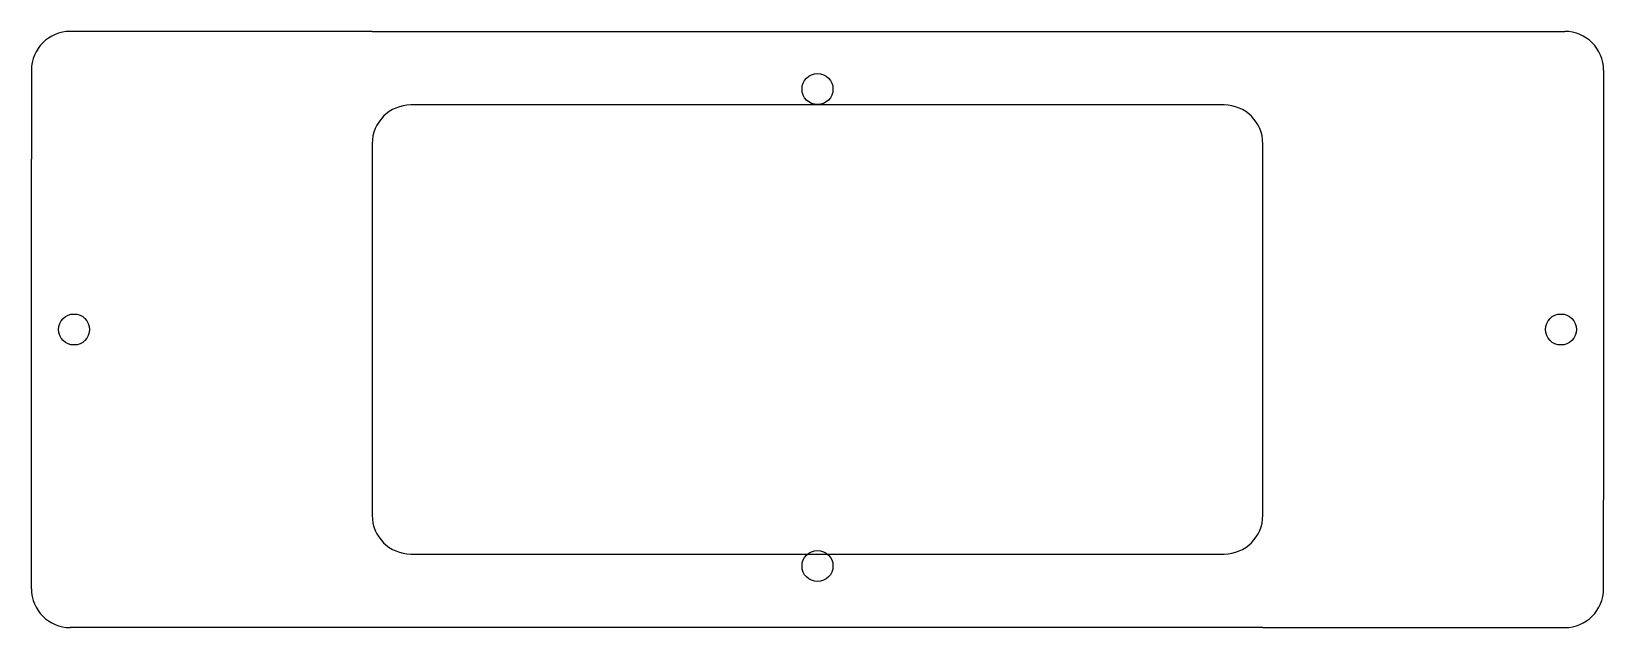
# Model space of a CAD drawing. Extents: x 0 to 203, y 0 to 77.
import ezdxf

# ---------------------------------------------------------------- set-up
doc = ezdxf.new("R2010")
doc.units = 0
doc.layers.get('0').update_dxf_attribs({"linetype": 'CONTINUOUS'})

msp = doc.modelspace()

# ---------------------------------------------------------------- linework, layer by layer
for p, q in [((44, 77), (5, 77)), ((44, 77), (159, 77)), ((159, 77), (198, 77)), ((0, 72), (0, 67.5)), ((203, 72), (203, 67.5)), ((0, 67.5), (0, 60.5)), ((154, 67.5), (49, 67.5)), ((203, 67.5), (203, 60.5)), ((44, 62.5), (44, 14.5)), ((159, 14.5), (159, 62.5)), ((0, 16.5), (0, 60.5)), ((203, 60.5), (203, 16.5)), ((0, 5), (0, 16.5)), ((203, 9.5), (203, 16.5)), ((49, 9.5), (154, 9.5)), ((203, 5), (203, 9.5)), ((44, 0), (5, 0)), ((159, 0), (44, 0)), ((159, 0), (198, 0))]:
    msp.add_line(p, q)
for centre in [(101.5, 69.55), (5.5, 38.5), (197.5, 38.5), (101.5, 7.95)]:
    msp.add_circle(centre, 2)
for centre, start, end in [((5, 72), 90, 180), ((198, 72), 0, 90), ((49, 62.5), 90, 180), ((154, 62.5), 0, 90), ((49, 14.5), 180, 270), ((154, 14.5), 270, 360), ((5, 5), 180, 270), ((198, 5), 270, 360)]:
    msp.add_arc(centre, 5, start, end)

doc.saveas('drawing.dxf')
